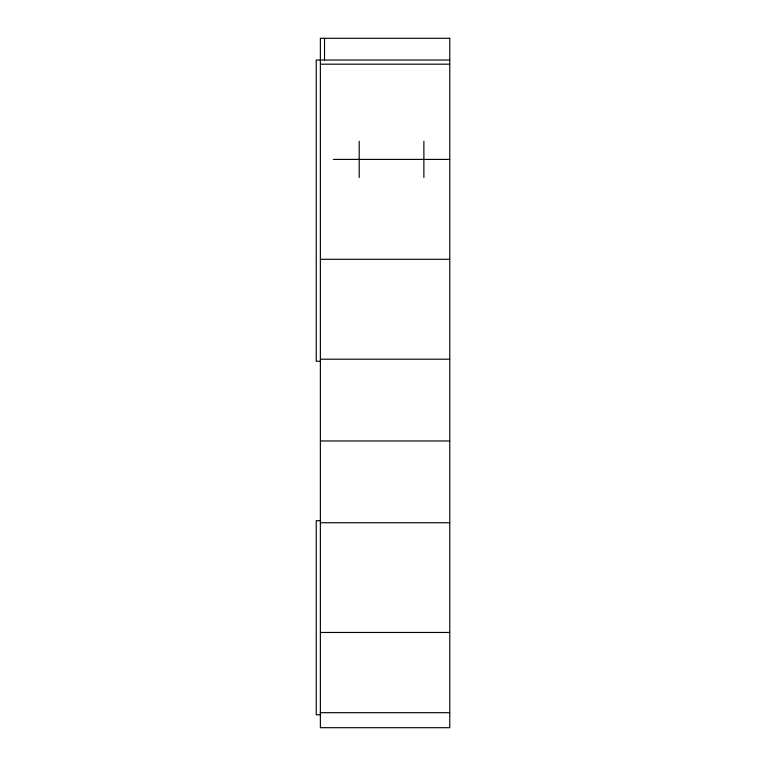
<?xml version="1.0" encoding="UTF-8"?>
<svg xmlns="http://www.w3.org/2000/svg" width="766" height="766" viewBox="0 0 766 766"><rect width="100%" height="100%" fill="white"/><g stroke="black" fill="none" stroke-linecap="round" stroke-linejoin="round"><path stroke-width="1.15" d="M449.766 60.035L316.234 60.035L316.234 361.265L320.37 361.265M320.37 64.181L449.766 64.181M333.315 159.414L449.766 159.414M320.37 259.301L449.766 259.301M320.37 359.197L449.766 359.197M320.37 440.967L449.766 440.967M320.37 520.669L316.234 520.669L316.234 714.764L320.37 714.764M320.37 522.747L449.766 522.747M320.37 632.467L449.766 632.467M320.37 712.686L449.766 712.686M423.885 141.317L423.885 177.501M359.197 141.317L359.197 177.501M324.516 38.3L324.516 60.035M449.766 38.3L320.37 38.3L320.37 727.7L449.766 727.7L449.766 38.3"/></g></svg>
